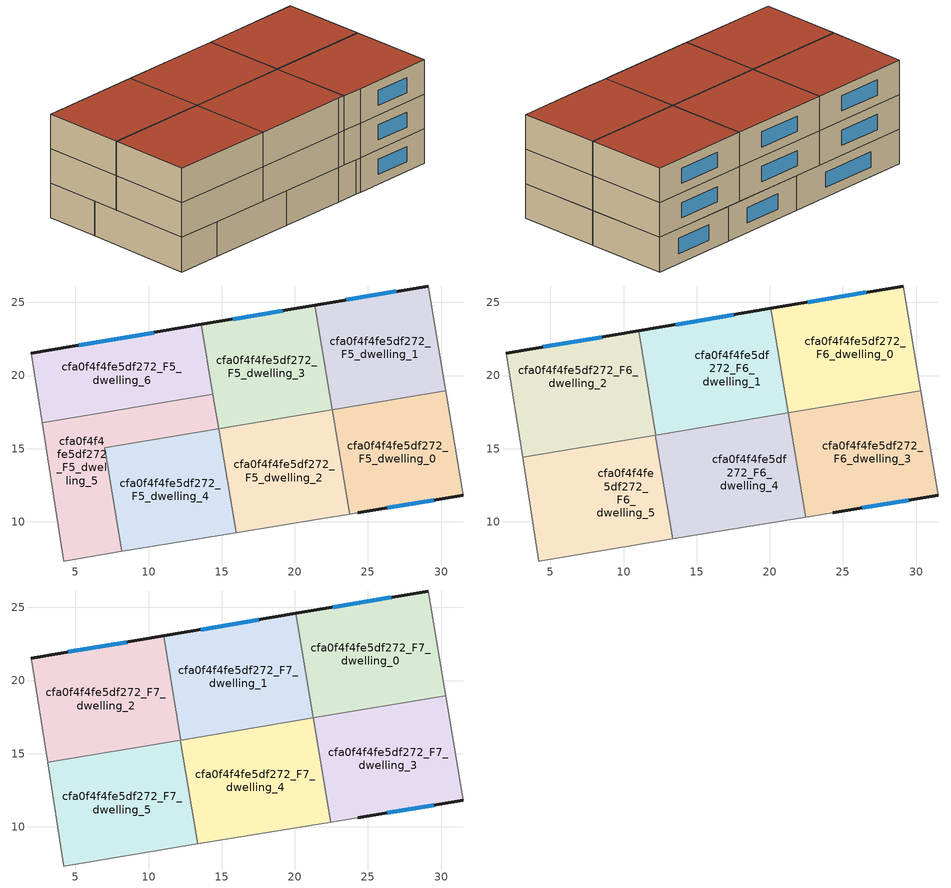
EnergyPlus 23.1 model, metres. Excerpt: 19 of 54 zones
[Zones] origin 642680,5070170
cfa0f4f4fe5df272_F5_dwelling_0
 floor to cfa0f4f4fe5df272_F4_dwelling_0 (EU_floor_Construction): 30.31,18.96 31.51,11.81 24.3,10.61 23.76,10.53 22.56,17.67 z15
 wall outside (EU_wall_Construction): 24.3,10.61 31.51,11.81 z15:18
 wall adiabatic (EU_wall_Construction): 23.76,10.53 24.3,10.61 / 31.51,11.81 30.31,18.96 z15:18
 wall to cfa0f4f4fe5df272_F5_dwelling_1 (EU_wall_Construction): 30.31,18.96 22.56,17.67 z15:18
 wall to cfa0f4f4fe5df272_F5_dwelling_2 (EU_wall_Construction): 22.56,17.67 23.76,10.53 z15:18
 window (EU_Window_Construction): 26.32,10.95 29.49,11.48 z15.84:17.16
cfa0f4f4fe5df272_F5_dwelling_1
 floor to cfa0f4f4fe5df272_F4_dwelling_1 (EU_floor_Construction): 29.11,26.12 30.31,18.96 22.56,17.67 21.36,24.81 z15
 wall outside (EU_wall_Construction): 29.11,26.12 21.36,24.81 z15:18
 wall adiabatic (EU_wall_Construction): 30.31,18.96 29.11,26.12 z15:18
 wall to cfa0f4f4fe5df272_F5_dwelling_3 (EU_wall_Construction): 21.36,24.81 22.56,17.67 z15:18
 window (EU_Window_Construction): 26.94,25.75 23.53,25.18 z15.84:17.16
cfa0f4f4fe5df272_F5_dwelling_2
 floor to cfa0f4f4fe5df272_F4_dwelling_2 (EU_floor_Construction): 22.56,17.67 23.76,10.53 21.8,10.21 15.98,9.25 14.79,16.37 z15
 wall adiabatic (EU_wall_Construction): 15.98,9.25 21.8,10.21 23.76,10.53 z15:18
 wall to cfa0f4f4fe5df272_F5_dwelling_3 (EU_wall_Construction): 22.56,17.67 14.79,16.37 z15:18
 wall to cfa0f4f4fe5df272_F5_dwelling_4 (EU_wall_Construction): 14.79,16.37 15.98,9.25 z15:18
cfa0f4f4fe5df272_F5_dwelling_3
 floor to cfa0f4f4fe5df272_F4_dwelling_3 (EU_floor_Construction): 21.36,24.81 22.56,17.67 14.79,16.37 13.59,23.49 z15
 wall outside (EU_wall_Construction): 21.36,24.81 13.59,23.49 z15:18
 wall to cfa0f4f4fe5df272_F5_dwelling_6 (EU_wall_Construction): 13.59,23.49 14.39,18.72 z15:18
 wall to cfa0f4f4fe5df272_F5_dwelling_5 (EU_wall_Construction): 14.39,18.72 14.79,16.38 z15:18
 window (EU_Window_Construction): 19.19,24.44 15.77,23.86 z15.84:17.16
 ceiling adiabatic (EU_roof_Construction): 21.27,17.46 20.08,24.59 13.6,23.49 14.79,16.37 z18
cfa0f4f4fe5df272_F5_dwelling_4
 floor to cfa0f4f4fe5df272_F4_dwelling_4 (EU_floor_Construction): 14.79,16.38 15.98,9.25 8.18,7.97 6.99,15.07 z15
 wall to cfa0f4f4fe5df272_F5_dwelling_5 (EU_wall_Construction): 14.79,16.38 6.99,15.07 8.18,7.97 z15:18
 wall adiabatic (EU_wall_Construction): 8.18,7.97 15.98,9.25 z15:18
cfa0f4f4fe5df272_F5_dwelling_5
 floor to cfa0f4f4fe5df272_F4_dwelling_5 (EU_floor_Construction): 14.39,18.72 14.79,16.38 6.99,15.07 8.18,7.97 4.19,7.32 2.73,16.77 z15
 wall adiabatic (EU_wall_Construction): 2.73,16.77 4.19,7.32 8.18,7.97 z15:18
 wall to cfa0f4f4fe5df272_F5_dwelling_6 (EU_wall_Construction): 14.39,18.72 2.73,16.77 z15:18
cfa0f4f4fe5df272_F5_dwelling_6
 floor to cfa0f4f4fe5df272_F4_dwelling_6 (EU_floor_Construction): 13.59,23.49 14.39,18.72 2.73,16.77 1.99,21.53 z15
 wall outside (EU_wall_Construction): 13.59,23.49 1.99,21.53 z15:18
 wall adiabatic (EU_wall_Construction): 1.99,21.53 2.73,16.77 z15:18
 window (EU_Window_Construction): 10.34,22.94 5.24,22.08 z15.84:17.16
cfa0f4f4fe5df272_F6_dwelling_0
 floor to cfa0f4f4fe5df272_F5_dwelling_1 (EU_floor_Construction): 29.11,26.12 30.31,18.96 22.56,17.67 21.36,24.81 z18
 floor to cfa0f4f4fe5df272_F5_dwelling_3 (EU_floor_Construction): 21.36,24.81 22.56,17.67 21.27,17.46 20.08,24.59 z18
 floor adiabatic (EU_floor_Construction): 30.31,18.96 22.56,17.66 21.27,17.46 z18
 wall outside (EU_wall_Construction): 29.11,26.12 20.08,24.59 z18:21
 wall to cfa0f4f4fe5df272_F6_dwelling_1 (EU_wall_Construction): 20.08,24.59 21.27,17.45 z18:21
 wall adiabatic (EU_wall_Construction): 30.31,18.96 29.11,26.12 z18:21
 wall to cfa0f4f4fe5df272_F6_dwelling_3 (EU_wall_Construction): 21.27,17.45 30.31,18.96 z18:21
 window (EU_Window_Construction): 26.58,25.69 22.61,25.02 z18.84:20.16
cfa0f4f4fe5df272_F6_dwelling_1
 floor to cfa0f4f4fe5df272_F5_dwelling_3 (EU_floor_Construction): 20.08,24.59 21.27,17.46 14.79,16.37 13.6,23.49 z18
 floor to cfa0f4f4fe5df272_F5_dwelling_6 (EU_floor_Construction): 13.6,23.49 14.39,18.72 11.82,18.29 11.02,23.06 z18
 floor to cfa0f4f4fe5df272_F5_dwelling_2 (EU_floor_Construction): 21.27,17.46 21.27,17.45 14.79,16.36 14.79,16.37 z18
 floor to cfa0f4f4fe5df272_F5_dwelling_5 (EU_floor_Construction): 14.39,18.72 14.79,16.38 12.21,15.95 11.82,18.29 z18
 floor to cfa0f4f4fe5df272_F5_dwelling_4 (EU_floor_Construction): 14.79,16.38 14.79,16.36 12.22,15.93 12.21,15.95 z18
 wall outside (EU_wall_Construction): 20.08,24.59 11.02,23.06 z18:21
 wall to cfa0f4f4fe5df272_F6_dwelling_2 (EU_wall_Construction): 11.02,23.06 12.22,15.93 z18:21
 wall to cfa0f4f4fe5df272_F6_dwelling_4 (EU_wall_Construction): 12.22,15.93 21.26,17.44 z18:21
 wall to cfa0f4f4fe5df272_F6_dwelling_3 (EU_wall_Construction): 21.26,17.44 21.27,17.45 z18:21
 window (EU_Window_Construction): 17.54,24.16 13.56,23.49 z18.84:20.16
cfa0f4f4fe5df272_F6_dwelling_2
 floor to cfa0f4f4fe5df272_F5_dwelling_6 (EU_floor_Construction): 11.02,23.06 11.82,18.29 2.73,16.77 1.99,21.53 z18
 floor to cfa0f4f4fe5df272_F5_dwelling_5 (EU_floor_Construction): 11.82,18.29 12.21,15.95 6.99,15.07 7,15.05 3.09,14.4 2.73,16.77 z18
 floor to cfa0f4f4fe5df272_F5_dwelling_4 (EU_floor_Construction): 12.21,15.95 12.22,15.93 7,15.05 6.99,15.07 z18
 wall outside (EU_wall_Construction): 11.02,23.06 1.99,21.53 z18:21
 wall adiabatic (EU_wall_Construction): 1.99,21.53 3.09,14.4 z18:21
 wall to cfa0f4f4fe5df272_F6_dwelling_5 (EU_wall_Construction): 3.09,14.4 12.17,15.92 z18:21
 wall to cfa0f4f4fe5df272_F6_dwelling_4 (EU_wall_Construction): 12.17,15.92 12.22,15.93 z18:21
 window (EU_Window_Construction): 8.49,22.63 4.52,21.95 z18.84:20.16
cfa0f4f4fe5df272_F6_dwelling_3
 floor to cfa0f4f4fe5df272_F5_dwelling_0 (EU_floor_Construction): 30.31,18.96 31.51,11.81 24.3,10.61 23.76,10.53 22.56,17.66 z18
 floor to cfa0f4f4fe5df272_F5_dwelling_2 (EU_floor_Construction): 22.56,17.66 23.76,10.53 22.45,10.32 21.26,17.44 z18
 wall outside (EU_wall_Construction): 24.3,10.61 31.51,11.81 z18:21
 wall adiabatic (EU_wall_Construction): 22.45,10.32 24.3,10.61 / 31.51,11.81 30.31,18.96 z18:21
 wall to cfa0f4f4fe5df272_F6_dwelling_4 (EU_wall_Construction): 21.26,17.44 22.45,10.32 z18:21
 window (EU_Window_Construction): 26.32,10.95 29.49,11.48 z18.84:20.16
cfa0f4f4fe5df272_F6_dwelling_4
 floor to cfa0f4f4fe5df272_F5_dwelling_2 (EU_floor_Construction): 21.26,17.44 22.45,10.32 21.8,10.21 15.98,9.26 14.79,16.36 z18
 floor to cfa0f4f4fe5df272_F5_dwelling_4 (EU_floor_Construction): 14.79,16.36 15.98,9.26 13.36,8.82 12.17,15.92 z18
 wall adiabatic (EU_wall_Construction): 13.36,8.82 21.8,10.21 22.45,10.32 z18:21
 wall to cfa0f4f4fe5df272_F6_dwelling_5 (EU_wall_Construction): 12.17,15.92 13.36,8.82 z18:21
cfa0f4f4fe5df272_F6_dwelling_5
 floor to cfa0f4f4fe5df272_F5_dwelling_4 (EU_floor_Construction): 12.17,15.92 13.36,8.82 8.18,7.97 7,15.05 z18
 floor to cfa0f4f4fe5df272_F5_dwelling_5 (EU_floor_Construction): 7,15.05 8.18,7.97 4.19,7.32 3.09,14.4 z18
 wall adiabatic (EU_wall_Construction): 3.09,14.4 4.19,7.32 13.36,8.82 z18:21
cfa0f4f4fe5df272_F7_dwelling_0
 floor to cfa0f4f4fe5df272_F6_dwelling_0 (EU_floor_Construction): 29.11,26.12 30.31,18.96 21.27,17.45 20.08,24.59 z21
 wall outside (EU_wall_Construction): 29.11,26.12 20.08,24.59 z21:24
 wall to cfa0f4f4fe5df272_F7_dwelling_1 (EU_wall_Construction): 20.08,24.59 21.27,17.45 z21:24
 wall adiabatic (EU_wall_Construction): 30.31,18.96 29.11,26.12 z21:24
 wall to cfa0f4f4fe5df272_F7_dwelling_3 (EU_wall_Construction): 21.27,17.45 30.31,18.96 z21:24
 window (EU_Window_Construction): 26.58,25.69 22.61,25.02 z21.84:23.16
 roof outside (EU_roof_Construction): 30.31,18.96 29.11,26.12 20.08,24.59 21.27,17.45 z24
cfa0f4f4fe5df272_F7_dwelling_1
 floor to cfa0f4f4fe5df272_F6_dwelling_1 (EU_floor_Construction): 20.08,24.59 21.27,17.45 12.22,15.93 11.02,23.06 z21
 wall outside (EU_wall_Construction): 20.08,24.59 11.02,23.06 z21:24
 wall to cfa0f4f4fe5df272_F7_dwelling_2 (EU_wall_Construction): 11.02,23.06 12.22,15.93 z21:24
 wall to cfa0f4f4fe5df272_F7_dwelling_4 (EU_wall_Construction): 12.22,15.93 21.26,17.44 z21:24
 wall to cfa0f4f4fe5df272_F7_dwelling_3 (EU_wall_Construction): 21.26,17.44 21.27,17.45 z21:24
 window (EU_Window_Construction): 17.54,24.16 13.56,23.49 z21.84:23.16
 roof outside (EU_roof_Construction): 21.27,17.45 20.08,24.59 11.02,23.06 12.22,15.93 z24
cfa0f4f4fe5df272_F7_dwelling_2
 floor to cfa0f4f4fe5df272_F6_dwelling_2 (EU_floor_Construction): 11.02,23.06 12.22,15.93 3.09,14.4 1.99,21.53 z21
 wall outside (EU_wall_Construction): 11.02,23.06 1.99,21.53 z21:24
 wall adiabatic (EU_wall_Construction): 1.99,21.53 3.09,14.4 z21:24
 wall to cfa0f4f4fe5df272_F7_dwelling_5 (EU_wall_Construction): 3.09,14.4 12.17,15.92 z21:24
 wall to cfa0f4f4fe5df272_F7_dwelling_4 (EU_wall_Construction): 12.17,15.92 12.22,15.93 z21:24
 window (EU_Window_Construction): 8.49,22.63 4.52,21.95 z21.84:23.16
 roof outside (EU_roof_Construction): 12.22,15.93 11.02,23.06 1.99,21.53 3.09,14.4 z24
cfa0f4f4fe5df272_F7_dwelling_3
 floor to cfa0f4f4fe5df272_F6_dwelling_3 (EU_floor_Construction): 30.31,18.96 31.51,11.81 24.3,10.61 22.45,10.32 21.26,17.44 z21
 wall outside (EU_wall_Construction): 24.3,10.61 31.51,11.81 z21:24
 wall adiabatic (EU_wall_Construction): 22.45,10.32 24.3,10.61 / 31.51,11.81 30.31,18.96 z21:24
 wall to cfa0f4f4fe5df272_F7_dwelling_4 (EU_wall_Construction): 21.26,17.44 22.45,10.32 z21:24
 window (EU_Window_Construction): 26.32,10.95 29.49,11.48 z21.84:23.16
 roof outside (EU_roof_Construction): 31.51,11.81 30.31,18.96 21.26,17.44 22.45,10.32 24.3,10.61 z24
cfa0f4f4fe5df272_F7_dwelling_4
 floor to cfa0f4f4fe5df272_F6_dwelling_4 (EU_floor_Construction): 21.26,17.44 22.45,10.32 21.8,10.21 13.36,8.82 12.17,15.92 z21
 wall adiabatic (EU_wall_Construction): 13.36,8.82 21.8,10.21 22.45,10.32 z21:24
 wall to cfa0f4f4fe5df272_F7_dwelling_5 (EU_wall_Construction): 12.17,15.92 13.36,8.82 z21:24
 roof outside (EU_roof_Construction): 22.45,10.32 21.26,17.44 12.17,15.92 13.36,8.82 21.8,10.21 z24
cfa0f4f4fe5df272_F7_dwelling_5
 floor to cfa0f4f4fe5df272_F6_dwelling_5 (EU_floor_Construction): 12.17,15.92 13.36,8.82 4.19,7.32 3.09,14.4 z21
 wall adiabatic (EU_wall_Construction): 3.09,14.4 4.19,7.32 13.36,8.82 z21:24
 roof outside (EU_roof_Construction): 13.36,8.82 12.17,15.92 3.09,14.4 4.19,7.32 z24
[Building]
EU S2 Campaign: North Axis=0; Terrain=City; Solar Distribution=FullExterior
[Site:Location]
Lyon-Bron: Latitude=45.75; Longitude=5; Time Zone=1; Elevation=198
[SizingPeriod:WeatherFileDays]
AnnualSizingPeriod: Begin Month=1; Begin Day of Month=1; End Month=12; End Day of Month=31; Day of Week for Start Day=Monday; Use Weather File Daylight Saving Period=No; Use Weather File Rain and Snow Indicators=No
[MATERIAL]
EU_InternalMass_Material: Roughness=MediumRough; Thickness=0.1; Conductivity=1; Density=1800; Specific Heat=900; Thermal Absorptance=0.9; Solar Absorptance=0.7; Visible Absorptance=0.7
[MATERIAL:NOMASS] Roughness=MediumRough; Thermal Absorptance=0.9; Solar Absorptance=0.7; Visible Absorptance=0.7
Name | Thermal Resistance
EU_wall_NoMass | 0.776494
EU_roof_NoMass | 0.486893
EU_floor_NoMass | 0.421597
[WINDOWMATERIAL:SIMPLEGLAZINGSYSTEM]
EU_Window_SimpleGlazing: UFactor=4.24961; Solar Heat Gain Coefficient=0.83; Visible Transmittance=0.83
[CONSTRUCTION]
EU_wall_Construction: EU_wall_NoMass
EU_roof_Construction: EU_roof_NoMass
EU_floor_Construction: EU_floor_NoMass
EU_Window_Construction: EU_Window_SimpleGlazing
EU_InternalMass_Construction: EU_InternalMass_Material
[ZONE] Type=1; Multiplier=1; Ceiling Height=autocalculate; Floor Area=autocalculate; Part of Total Floor Area=Yes
Name | Volume
cfa0f4f4fe5df272_F5_dwelling_0 | 170.873
cfa0f4f4fe5df272_F6_dwelling_0; cfa0f4f4fe5df272_F7_dwelling_0 | 199.367
cfa0f4f4fe5df272_F5_dwelling_1 | 170.875
cfa0f4f4fe5df272_F6_dwelling_1; cfa0f4f4fe5df272_F7_dwelling_1 | 199.354
cfa0f4f4fe5df272_F5_dwelling_2 | 170.865
cfa0f4f4fe5df272_F6_dwelling_2; cfa0f4f4fe5df272_F7_dwelling_2 | 199.372
cfa0f4f4fe5df272_F5_dwelling_3 | 170.878
cfa0f4f4fe5df272_F6_dwelling_3; cfa0f4f4fe5df272_F7_dwelling_3 | 199.362
cfa0f4f4fe5df272_F5_dwelling_4 | 170.913
cfa0f4f4fe5df272_F6_dwelling_4; cfa0f4f4fe5df272_F7_dwelling_4 | 199.355
cfa0f4f4fe5df272_F5_dwelling_5 | 170.867
cfa0f4f4fe5df272_F6_dwelling_5; cfa0f4f4fe5df272_F7_dwelling_5 | 199.356
cfa0f4f4fe5df272_F5_dwelling_6 | 170.874
[INTERNALMASS] Construction=EU_InternalMass_Construction
Name | Zone or ZoneList | Surface Area
cfa0f4f4fe5df272_F5_dwelling_0_EU_InternalMass | cfa0f4f4fe5df272_F5_dwelling_0 | 56.9586
cfa0f4f4fe5df272_F5_dwelling_1_EU_InternalMass | cfa0f4f4fe5df272_F5_dwelling_1 | 56.9593
cfa0f4f4fe5df272_F5_dwelling_2_EU_InternalMass | cfa0f4f4fe5df272_F5_dwelling_2 | 56.9556
cfa0f4f4fe5df272_F5_dwelling_3_EU_InternalMass | cfa0f4f4fe5df272_F5_dwelling_3 | 56.9578
cfa0f4f4fe5df272_F5_dwelling_4_EU_InternalMass | cfa0f4f4fe5df272_F5_dwelling_4 | 56.97
cfa0f4f4fe5df272_F5_dwelling_5_EU_InternalMass | cfa0f4f4fe5df272_F5_dwelling_5 | 56.956
cfa0f4f4fe5df272_F5_dwelling_6_EU_InternalMass | cfa0f4f4fe5df272_F5_dwelling_6 | 56.9561
cfa0f4f4fe5df272_F6_dwelling_0_EU_InternalMass | cfa0f4f4fe5df272_F6_dwelling_0 | 66.4558
cfa0f4f4fe5df272_F6_dwelling_1_EU_InternalMass | cfa0f4f4fe5df272_F6_dwelling_1 | 66.4511
cfa0f4f4fe5df272_F6_dwelling_2_EU_InternalMass | cfa0f4f4fe5df272_F6_dwelling_2 | 66.4574
cfa0f4f4fe5df272_F6_dwelling_3_EU_InternalMass | cfa0f4f4fe5df272_F6_dwelling_3 | 66.454
cfa0f4f4fe5df272_F6_dwelling_4_EU_InternalMass | cfa0f4f4fe5df272_F6_dwelling_4 | 66.4513
cfa0f4f4fe5df272_F6_dwelling_5_EU_InternalMass | cfa0f4f4fe5df272_F6_dwelling_5 | 66.4517
cfa0f4f4fe5df272_F7_dwelling_0_EU_InternalMass | cfa0f4f4fe5df272_F7_dwelling_0 | 66.4558
cfa0f4f4fe5df272_F7_dwelling_1_EU_InternalMass | cfa0f4f4fe5df272_F7_dwelling_1 | 66.4511
cfa0f4f4fe5df272_F7_dwelling_2_EU_InternalMass | cfa0f4f4fe5df272_F7_dwelling_2 | 66.4574
cfa0f4f4fe5df272_F7_dwelling_3_EU_InternalMass | cfa0f4f4fe5df272_F7_dwelling_3 | 66.454
cfa0f4f4fe5df272_F7_dwelling_4_EU_InternalMass | cfa0f4f4fe5df272_F7_dwelling_4 | 66.4513
cfa0f4f4fe5df272_F7_dwelling_5_EU_InternalMass | cfa0f4f4fe5df272_F7_dwelling_5 | 66.4517
[OTHEREQUIPMENT] Fuel Type=Electricity; Design Level Calculation Method=Watts/Area; Power per Zone Floor Area=1; Fraction Latent=0; Fraction Radiant=0; Fraction Lost=0; Carbon Dioxide Generation Rate=0; EndUse Subcategory=EU_Step8_InternalGains
Name | Zone or ZoneList or Space or SpaceList | Schedule
EU_Step8_InternalGain_cfa0f4f4fe5df272_F5_dwelling_0_f000 | cfa0f4f4fe5df272_F5_dwelling_0 | EU_Step8_GainSchedule_cfa0f4f4fe5df272_F5_dwelling_0_f000
EU_Step8_InternalGain_cfa0f4f4fe5df272_F5_dwelling_1_f000 | cfa0f4f4fe5df272_F5_dwelling_1 | EU_Step8_GainSchedule_cfa0f4f4fe5df272_F5_dwelling_1_f000
EU_Step8_InternalGain_cfa0f4f4fe5df272_F5_dwelling_2_f000 | cfa0f4f4fe5df272_F5_dwelling_2 | EU_Step8_GainSchedule_cfa0f4f4fe5df272_F5_dwelling_2_f000
EU_Step8_InternalGain_cfa0f4f4fe5df272_F5_dwelling_3_f000 | cfa0f4f4fe5df272_F5_dwelling_3 | EU_Step8_GainSchedule_cfa0f4f4fe5df272_F5_dwelling_3_f000
EU_Step8_InternalGain_cfa0f4f4fe5df272_F5_dwelling_4_f000 | cfa0f4f4fe5df272_F5_dwelling_4 | EU_Step8_GainSchedule_cfa0f4f4fe5df272_F5_dwelling_4_f000
EU_Step8_InternalGain_cfa0f4f4fe5df272_F5_dwelling_5_f000 | cfa0f4f4fe5df272_F5_dwelling_5 | EU_Step8_GainSchedule_cfa0f4f4fe5df272_F5_dwelling_5_f000
EU_Step8_InternalGain_cfa0f4f4fe5df272_F5_dwelling_6_f000 | cfa0f4f4fe5df272_F5_dwelling_6 | EU_Step8_GainSchedule_cfa0f4f4fe5df272_F5_dwelling_6_f000
EU_Step8_InternalGain_cfa0f4f4fe5df272_F6_dwelling_0_f000 | cfa0f4f4fe5df272_F6_dwelling_0 | EU_Step8_GainSchedule_cfa0f4f4fe5df272_F6_dwelling_0_f000
EU_Step8_InternalGain_cfa0f4f4fe5df272_F6_dwelling_1_f000 | cfa0f4f4fe5df272_F6_dwelling_1 | EU_Step8_GainSchedule_cfa0f4f4fe5df272_F6_dwelling_1_f000
EU_Step8_InternalGain_cfa0f4f4fe5df272_F6_dwelling_2_f000 | cfa0f4f4fe5df272_F6_dwelling_2 | EU_Step8_GainSchedule_cfa0f4f4fe5df272_F6_dwelling_2_f000
EU_Step8_InternalGain_cfa0f4f4fe5df272_F6_dwelling_3_f000 | cfa0f4f4fe5df272_F6_dwelling_3 | EU_Step8_GainSchedule_cfa0f4f4fe5df272_F6_dwelling_3_f000
EU_Step8_InternalGain_cfa0f4f4fe5df272_F6_dwelling_4_f000 | cfa0f4f4fe5df272_F6_dwelling_4 | EU_Step8_GainSchedule_cfa0f4f4fe5df272_F6_dwelling_4_f000
EU_Step8_InternalGain_cfa0f4f4fe5df272_F6_dwelling_5_f000 | cfa0f4f4fe5df272_F6_dwelling_5 | EU_Step8_GainSchedule_cfa0f4f4fe5df272_F6_dwelling_5_f000
EU_Step8_InternalGain_cfa0f4f4fe5df272_F7_dwelling_0_f000 | cfa0f4f4fe5df272_F7_dwelling_0 | EU_Step8_GainSchedule_cfa0f4f4fe5df272_F7_dwelling_0_f000
EU_Step8_InternalGain_cfa0f4f4fe5df272_F7_dwelling_1_f000 | cfa0f4f4fe5df272_F7_dwelling_1 | EU_Step8_GainSchedule_cfa0f4f4fe5df272_F7_dwelling_1_f000
EU_Step8_InternalGain_cfa0f4f4fe5df272_F7_dwelling_2_f000 | cfa0f4f4fe5df272_F7_dwelling_2 | EU_Step8_GainSchedule_cfa0f4f4fe5df272_F7_dwelling_2_f000
EU_Step8_InternalGain_cfa0f4f4fe5df272_F7_dwelling_3_f000 | cfa0f4f4fe5df272_F7_dwelling_3 | EU_Step8_GainSchedule_cfa0f4f4fe5df272_F7_dwelling_3_f000
EU_Step8_InternalGain_cfa0f4f4fe5df272_F7_dwelling_4_f000 | cfa0f4f4fe5df272_F7_dwelling_4 | EU_Step8_GainSchedule_cfa0f4f4fe5df272_F7_dwelling_4_f000
EU_Step8_InternalGain_cfa0f4f4fe5df272_F7_dwelling_5_f000 | cfa0f4f4fe5df272_F7_dwelling_5 | EU_Step8_GainSchedule_cfa0f4f4fe5df272_F7_dwelling_5_f000
[ZONEVENTILATION:DESIGNFLOWRATE] Schedule=EU_AlwaysOn; Design Flow Rate Calculation Method=AirChanges/Hour; Air Changes per Hour=0.693814; Ventilation Type=Natural; Fan Pressure Rise=0; Fan Total Efficiency=1; Constant Term Coefficient=1; Temperature Term Coefficient=0; Velocity Term Coefficient=0; Velocity Squared Term Coefficient=0; Minimum Indoor Temperature=-100; Maximum Indoor Temperature=100; Delta Temperature=-100; Minimum Outdoor Temperature=-100; Maximum Outdoor Temperature=100; Maximum Wind Speed=40
Name | Zone or ZoneList or Space or SpaceList
EU_ConstantAir_cfa0f4f4fe5df272_F5_dwelling_0 | cfa0f4f4fe5df272_F5_dwelling_0
EU_ConstantAir_cfa0f4f4fe5df272_F5_dwelling_1 | cfa0f4f4fe5df272_F5_dwelling_1
EU_ConstantAir_cfa0f4f4fe5df272_F5_dwelling_2 | cfa0f4f4fe5df272_F5_dwelling_2
EU_ConstantAir_cfa0f4f4fe5df272_F5_dwelling_3 | cfa0f4f4fe5df272_F5_dwelling_3
EU_ConstantAir_cfa0f4f4fe5df272_F5_dwelling_4 | cfa0f4f4fe5df272_F5_dwelling_4
EU_ConstantAir_cfa0f4f4fe5df272_F5_dwelling_5 | cfa0f4f4fe5df272_F5_dwelling_5
EU_ConstantAir_cfa0f4f4fe5df272_F5_dwelling_6 | cfa0f4f4fe5df272_F5_dwelling_6
EU_ConstantAir_cfa0f4f4fe5df272_F6_dwelling_0 | cfa0f4f4fe5df272_F6_dwelling_0
EU_ConstantAir_cfa0f4f4fe5df272_F6_dwelling_1 | cfa0f4f4fe5df272_F6_dwelling_1
EU_ConstantAir_cfa0f4f4fe5df272_F6_dwelling_2 | cfa0f4f4fe5df272_F6_dwelling_2
EU_ConstantAir_cfa0f4f4fe5df272_F6_dwelling_3 | cfa0f4f4fe5df272_F6_dwelling_3
EU_ConstantAir_cfa0f4f4fe5df272_F6_dwelling_4 | cfa0f4f4fe5df272_F6_dwelling_4
EU_ConstantAir_cfa0f4f4fe5df272_F6_dwelling_5 | cfa0f4f4fe5df272_F6_dwelling_5
EU_ConstantAir_cfa0f4f4fe5df272_F7_dwelling_0 | cfa0f4f4fe5df272_F7_dwelling_0
EU_ConstantAir_cfa0f4f4fe5df272_F7_dwelling_1 | cfa0f4f4fe5df272_F7_dwelling_1
EU_ConstantAir_cfa0f4f4fe5df272_F7_dwelling_2 | cfa0f4f4fe5df272_F7_dwelling_2
EU_ConstantAir_cfa0f4f4fe5df272_F7_dwelling_3 | cfa0f4f4fe5df272_F7_dwelling_3
EU_ConstantAir_cfa0f4f4fe5df272_F7_dwelling_4 | cfa0f4f4fe5df272_F7_dwelling_4
EU_ConstantAir_cfa0f4f4fe5df272_F7_dwelling_5 | cfa0f4f4fe5df272_F7_dwelling_5
[HVACTEMPLATE:THERMOSTAT] Constant Heating Setpoint=20; Constant Cooling Setpoint=50
EU_HeatOnly_cfa0f4f4fe5df272_F0_dwelling_0; EU_HeatOnly_cfa0f4f4fe5df272_F0_dwelling_1; EU_HeatOnly_cfa0f4f4fe5df272_F0_dwelling_2; EU_HeatOnly_cfa0f4f4fe5df272_F0_dwelling_3; EU_HeatOnly_cfa0f4f4fe5df272_F0_dwelling_4; EU_HeatOnly_cfa0f4f4fe5df272_F0_dwelling_5; EU_HeatOnly_cfa0f4f4fe5df272_F0_dwelling_6; EU_HeatOnly_cfa0f4f4fe5df272_F1_dwelling_0; EU_HeatOnly_cfa0f4f4fe5df272_F1_dwelling_1; EU_HeatOnly_cfa0f4f4fe5df272_F1_dwelling_2; EU_HeatOnly_cfa0f4f4fe5df272_F1_dwelling_3; EU_HeatOnly_cfa0f4f4fe5df272_F1_dwelling_4; EU_HeatOnly_cfa0f4f4fe5df272_F1_dwelling_5; EU_HeatOnly_cfa0f4f4fe5df272_F1_dwelling_6; EU_HeatOnly_cfa0f4f4fe5df272_F2_dwelling_0; EU_HeatOnly_cfa0f4f4fe5df272_F2_dwelling_1; EU_HeatOnly_cfa0f4f4fe5df272_F2_dwelling_2; EU_HeatOnly_cfa0f4f4fe5df272_F2_dwelling_3; EU_HeatOnly_cfa0f4f4fe5df272_F2_dwelling_4; EU_HeatOnly_cfa0f4f4fe5df272_F2_dwelling_5; EU_HeatOnly_cfa0f4f4fe5df272_F2_dwelling_6; EU_HeatOnly_cfa0f4f4fe5df272_F3_dwelling_0; EU_HeatOnly_cfa0f4f4fe5df272_F3_dwelling_1; EU_HeatOnly_cfa0f4f4fe5df272_F3_dwelling_2; EU_HeatOnly_cfa0f4f4fe5df272_F3_dwelling_3; EU_HeatOnly_cfa0f4f4fe5df272_F3_dwelling_4; EU_HeatOnly_cfa0f4f4fe5df272_F3_dwelling_5; EU_HeatOnly_cfa0f4f4fe5df272_F3_dwelling_6; EU_HeatOnly_cfa0f4f4fe5df272_F4_dwelling_0; EU_HeatOnly_cfa0f4f4fe5df272_F4_dwelling_1; EU_HeatOnly_cfa0f4f4fe5df272_F4_dwelling_2; EU_HeatOnly_cfa0f4f4fe5df272_F4_dwelling_3; EU_HeatOnly_cfa0f4f4fe5df272_F4_dwelling_4; EU_HeatOnly_cfa0f4f4fe5df272_F4_dwelling_5; EU_HeatOnly_cfa0f4f4fe5df272_F4_dwelling_6; EU_HeatOnly_cfa0f4f4fe5df272_F5_dwelling_0; EU_HeatOnly_cfa0f4f4fe5df272_F5_dwelling_1; EU_HeatOnly_cfa0f4f4fe5df272_F5_dwelling_2; EU_HeatOnly_cfa0f4f4fe5df272_F5_dwelling_3; EU_HeatOnly_cfa0f4f4fe5df272_F5_dwelling_4; EU_HeatOnly_cfa0f4f4fe5df272_F5_dwelling_5; EU_HeatOnly_cfa0f4f4fe5df272_F5_dwelling_6; EU_HeatOnly_cfa0f4f4fe5df272_F6_dwelling_0; EU_HeatOnly_cfa0f4f4fe5df272_F6_dwelling_1; EU_HeatOnly_cfa0f4f4fe5df272_F6_dwelling_2; EU_HeatOnly_cfa0f4f4fe5df272_F6_dwelling_3; EU_HeatOnly_cfa0f4f4fe5df272_F6_dwelling_4; EU_HeatOnly_cfa0f4f4fe5df272_F6_dwelling_5; EU_HeatOnly_cfa0f4f4fe5df272_F7_dwelling_0; EU_HeatOnly_cfa0f4f4fe5df272_F7_dwelling_1; EU_HeatOnly_cfa0f4f4fe5df272_F7_dwelling_2; EU_HeatOnly_cfa0f4f4fe5df272_F7_dwelling_3; EU_HeatOnly_cfa0f4f4fe5df272_F7_dwelling_4; EU_HeatOnly_cfa0f4f4fe5df272_F7_dwelling_5
[HVACTEMPLATE:ZONE:IDEALLOADSAIRSYSTEM] System Availability Schedule=EU_AlwaysOn; Maximum Heating Supply Air Temperature=50; Minimum Cooling Supply Air Temperature=13; Maximum Heating Supply Air Humidity Ratio=0.0156; Minimum Cooling Supply Air Humidity Ratio=0.0077; Heating Limit=NoLimit; Cooling Limit=NoLimit; Heating Availability Schedule=EU_AlwaysOn; Cooling Availability Schedule=EU_CoolingOff; Dehumidification Control Type=ConstantSensibleHeatRatio; Cooling Sensible Heat Ratio=0.7; Dehumidification Setpoint=60; Humidification Control Type=None; Humidification Setpoint=30; Outdoor Air Method=None; Outdoor Air Flow Rate per Person=0.00944; Outdoor Air Flow Rate per Zone Floor Area=0; Outdoor Air Flow Rate per Zone=0; Demand Controlled Ventilation Type=None; Outdoor Air Economizer Type=NoEconomizer; Heat Recovery Type=None; Sensible Heat Recovery Effectiveness=0.7; Latent Heat Recovery Effectiveness=0.65
Name | Template Thermostat
cfa0f4f4fe5df272_F5_dwelling_0 | EU_HeatOnly_cfa0f4f4fe5df272_F5_dwelling_0
cfa0f4f4fe5df272_F5_dwelling_1 | EU_HeatOnly_cfa0f4f4fe5df272_F5_dwelling_1
cfa0f4f4fe5df272_F5_dwelling_2 | EU_HeatOnly_cfa0f4f4fe5df272_F5_dwelling_2
cfa0f4f4fe5df272_F5_dwelling_3 | EU_HeatOnly_cfa0f4f4fe5df272_F5_dwelling_3
cfa0f4f4fe5df272_F5_dwelling_4 | EU_HeatOnly_cfa0f4f4fe5df272_F5_dwelling_4
cfa0f4f4fe5df272_F5_dwelling_5 | EU_HeatOnly_cfa0f4f4fe5df272_F5_dwelling_5
cfa0f4f4fe5df272_F5_dwelling_6 | EU_HeatOnly_cfa0f4f4fe5df272_F5_dwelling_6
cfa0f4f4fe5df272_F6_dwelling_0 | EU_HeatOnly_cfa0f4f4fe5df272_F6_dwelling_0
cfa0f4f4fe5df272_F6_dwelling_1 | EU_HeatOnly_cfa0f4f4fe5df272_F6_dwelling_1
cfa0f4f4fe5df272_F6_dwelling_2 | EU_HeatOnly_cfa0f4f4fe5df272_F6_dwelling_2
cfa0f4f4fe5df272_F6_dwelling_3 | EU_HeatOnly_cfa0f4f4fe5df272_F6_dwelling_3
cfa0f4f4fe5df272_F6_dwelling_4 | EU_HeatOnly_cfa0f4f4fe5df272_F6_dwelling_4
cfa0f4f4fe5df272_F6_dwelling_5 | EU_HeatOnly_cfa0f4f4fe5df272_F6_dwelling_5
cfa0f4f4fe5df272_F7_dwelling_0 | EU_HeatOnly_cfa0f4f4fe5df272_F7_dwelling_0
cfa0f4f4fe5df272_F7_dwelling_1 | EU_HeatOnly_cfa0f4f4fe5df272_F7_dwelling_1
cfa0f4f4fe5df272_F7_dwelling_2 | EU_HeatOnly_cfa0f4f4fe5df272_F7_dwelling_2
cfa0f4f4fe5df272_F7_dwelling_3 | EU_HeatOnly_cfa0f4f4fe5df272_F7_dwelling_3
cfa0f4f4fe5df272_F7_dwelling_4 | EU_HeatOnly_cfa0f4f4fe5df272_F7_dwelling_4
cfa0f4f4fe5df272_F7_dwelling_5 | EU_HeatOnly_cfa0f4f4fe5df272_F7_dwelling_5
[SIZING:ZONE] Zone Cooling Design Supply Air Temperature Input Method=SupplyAirTemperature; Zone Cooling Design Supply Air Temperature=13; Zone Heating Design Supply Air Temperature Input Method=SupplyAirTemperature; Zone Heating Design Supply Air Temperature=50; Zone Cooling Design Supply Air Humidity Ratio=0.008; Zone Heating Design Supply Air Humidity Ratio=0.008; Cooling Design Air Flow Method=DesignDay; Cooling Design Air Flow Rate=0; Cooling Minimum Air Flow per Zone Floor Area=0.000762; Cooling Minimum Air Flow=0; Cooling Minimum Air Flow Fraction=0.2; Heating Design Air Flow Method=DesignDay; Heating Design Air Flow Rate=0; Heating Maximum Air Flow per Zone Floor Area=0.002032; Heating Maximum Air Flow=0.141576; Heating Maximum Air Flow Fraction=0.3; Account for Dedicated Outdoor Air System=No; Dedicated Outdoor Air System Control Strategy=NeutralSupplyAir; Dedicated Outdoor Air Low Setpoint Temperature for Design=autosize; Dedicated Outdoor Air High Setpoint Temperature for Design=autosize; Zone Load Sizing Method=Sensible Load Only No Latent Load; Zone Latent Cooling Design Supply Air Humidity Ratio Input Method=HumidityRatioDifference; Zone Cooling Design Supply Air Humidity Ratio Difference=0.005; Zone Latent Heating Design Supply Air Humidity Ratio Input Method=HumidityRatioDifference; Zone Humidification Design Supply Air Humidity Ratio Difference=0.005
cfa0f4f4fe5df272_F5_dwelling_0; cfa0f4f4fe5df272_F5_dwelling_1; cfa0f4f4fe5df272_F5_dwelling_2; cfa0f4f4fe5df272_F5_dwelling_3; cfa0f4f4fe5df272_F5_dwelling_4; cfa0f4f4fe5df272_F5_dwelling_5; cfa0f4f4fe5df272_F5_dwelling_6; cfa0f4f4fe5df272_F6_dwelling_0; cfa0f4f4fe5df272_F6_dwelling_1; cfa0f4f4fe5df272_F6_dwelling_2; cfa0f4f4fe5df272_F6_dwelling_3; cfa0f4f4fe5df272_F6_dwelling_4; cfa0f4f4fe5df272_F6_dwelling_5; cfa0f4f4fe5df272_F7_dwelling_0; cfa0f4f4fe5df272_F7_dwelling_1; cfa0f4f4fe5df272_F7_dwelling_2; cfa0f4f4fe5df272_F7_dwelling_3; cfa0f4f4fe5df272_F7_dwelling_4; cfa0f4f4fe5df272_F7_dwelling_5
[SCHEDULE:CONSTANT]
Name | Hourly Value
EU_AlwaysOn | 1
EU_CoolingOff | 0
[SCHEDULE:FILE] Column Number=1; Rows to Skip at Top=0; Number of Hours of Data=8760; Column Separator=Comma; Interpolate to Timestep=No; Minutes per Item=60; Adjust Schedule for Daylight Savings=Yes
Name | File
EU_Step8_GainSchedule_cfa0f4f4fe5df272_F5_dwelling_0_f000 | ../../schedules/cfa0f4f4fe5df272/cfa0f4f4fe5df272_F5_dwelling_0_f000_gain.csv
EU_Step8_GainSchedule_cfa0f4f4fe5df272_F5_dwelling_1_f000 | ../../schedules/cfa0f4f4fe5df272/cfa0f4f4fe5df272_F5_dwelling_1_f000_gain.csv
EU_Step8_GainSchedule_cfa0f4f4fe5df272_F5_dwelling_2_f000 | ../../schedules/cfa0f4f4fe5df272/cfa0f4f4fe5df272_F5_dwelling_2_f000_gain.csv
EU_Step8_GainSchedule_cfa0f4f4fe5df272_F5_dwelling_3_f000 | ../../schedules/cfa0f4f4fe5df272/cfa0f4f4fe5df272_F5_dwelling_3_f000_gain.csv
EU_Step8_GainSchedule_cfa0f4f4fe5df272_F5_dwelling_4_f000 | ../../schedules/cfa0f4f4fe5df272/cfa0f4f4fe5df272_F5_dwelling_4_f000_gain.csv
EU_Step8_GainSchedule_cfa0f4f4fe5df272_F5_dwelling_5_f000 | ../../schedules/cfa0f4f4fe5df272/cfa0f4f4fe5df272_F5_dwelling_5_f000_gain.csv
EU_Step8_GainSchedule_cfa0f4f4fe5df272_F5_dwelling_6_f000 | ../../schedules/cfa0f4f4fe5df272/cfa0f4f4fe5df272_F5_dwelling_6_f000_gain.csv
EU_Step8_GainSchedule_cfa0f4f4fe5df272_F6_dwelling_0_f000 | ../../schedules/cfa0f4f4fe5df272/cfa0f4f4fe5df272_F6_dwelling_0_f000_gain.csv
EU_Step8_GainSchedule_cfa0f4f4fe5df272_F6_dwelling_1_f000 | ../../schedules/cfa0f4f4fe5df272/cfa0f4f4fe5df272_F6_dwelling_1_f000_gain.csv
EU_Step8_GainSchedule_cfa0f4f4fe5df272_F6_dwelling_2_f000 | ../../schedules/cfa0f4f4fe5df272/cfa0f4f4fe5df272_F6_dwelling_2_f000_gain.csv
EU_Step8_GainSchedule_cfa0f4f4fe5df272_F6_dwelling_3_f000 | ../../schedules/cfa0f4f4fe5df272/cfa0f4f4fe5df272_F6_dwelling_3_f000_gain.csv
EU_Step8_GainSchedule_cfa0f4f4fe5df272_F6_dwelling_4_f000 | ../../schedules/cfa0f4f4fe5df272/cfa0f4f4fe5df272_F6_dwelling_4_f000_gain.csv
EU_Step8_GainSchedule_cfa0f4f4fe5df272_F6_dwelling_5_f000 | ../../schedules/cfa0f4f4fe5df272/cfa0f4f4fe5df272_F6_dwelling_5_f000_gain.csv
EU_Step8_GainSchedule_cfa0f4f4fe5df272_F7_dwelling_0_f000 | ../../schedules/cfa0f4f4fe5df272/cfa0f4f4fe5df272_F7_dwelling_0_f000_gain.csv
EU_Step8_GainSchedule_cfa0f4f4fe5df272_F7_dwelling_1_f000 | ../../schedules/cfa0f4f4fe5df272/cfa0f4f4fe5df272_F7_dwelling_1_f000_gain.csv
EU_Step8_GainSchedule_cfa0f4f4fe5df272_F7_dwelling_2_f000 | ../../schedules/cfa0f4f4fe5df272/cfa0f4f4fe5df272_F7_dwelling_2_f000_gain.csv
EU_Step8_GainSchedule_cfa0f4f4fe5df272_F7_dwelling_3_f000 | ../../schedules/cfa0f4f4fe5df272/cfa0f4f4fe5df272_F7_dwelling_3_f000_gain.csv
EU_Step8_GainSchedule_cfa0f4f4fe5df272_F7_dwelling_4_f000 | ../../schedules/cfa0f4f4fe5df272/cfa0f4f4fe5df272_F7_dwelling_4_f000_gain.csv
EU_Step8_GainSchedule_cfa0f4f4fe5df272_F7_dwelling_5_f000 | ../../schedules/cfa0f4f4fe5df272/cfa0f4f4fe5df272_F7_dwelling_5_f000_gain.csv
